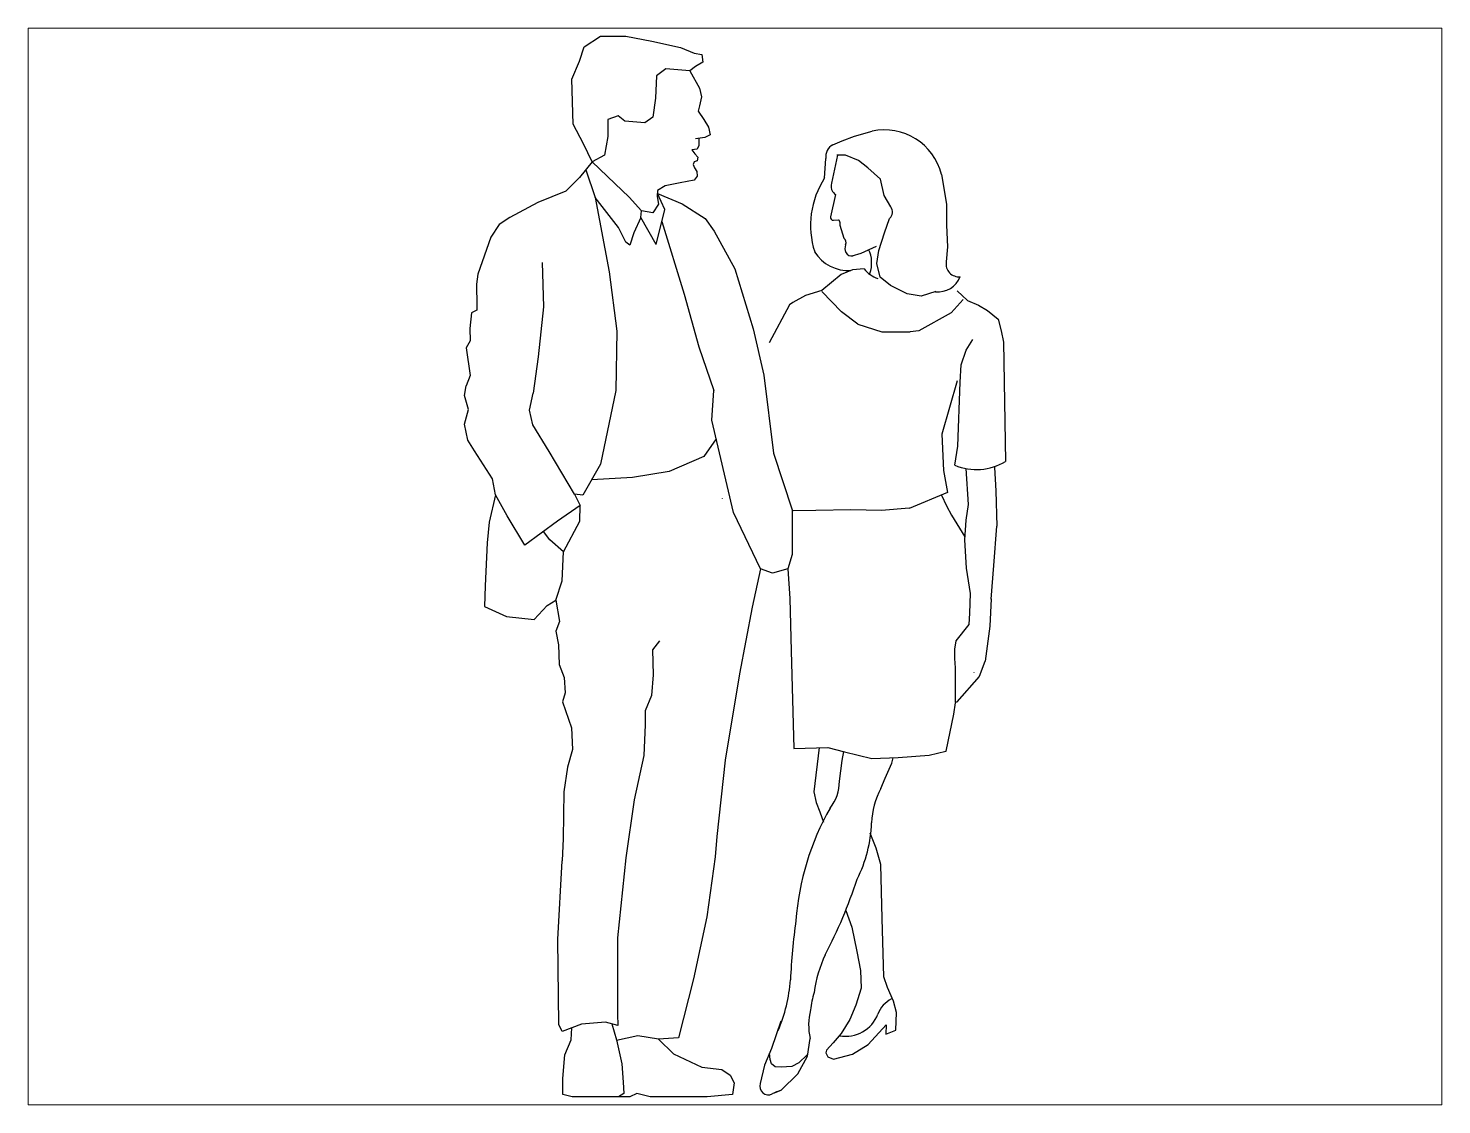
# Paper-space layout 'Layout1' of a CAD drawing. Header units: millimetres. Extents: x 1.05 to 9.45, y 0.8 to 7.2.
# The model-space entities are those that its viewports show. They can reach past a viewport. Long polylines and large blocks are cut down to what shows.
import ezdxf

# ---------------------------------------------------------------- set-up
doc = ezdxf.new("R2010")
doc.units = ezdxf.units.MM
doc.header["$MEASUREMENT"] = 0

# ---------------------------------------------------------------- blocks, each defined once
blk = doc.blocks.new('SYMBOL_Human_12_2D')
for p, q in [((-74.8, 1786), (-58, 1756)), ((-58, 1756), (-54.3, 1740.6)), ((-54.3, 1740.6), (-58, 1725.3)), ((-58, 1725.3), (-60.2, 1715.7)), ((-60.2, 1715.7), (-50.1, 1701.1)), ((-50.1, 1701.1), (-42.1, 1687.9)), ((-42.1, 1687.9), (-38.9, 1674.7)), ((-48.5, 1669.6), (-64.6, 1667.4)), ((-58.7, 1655.7), (-62.1, 1649.2)), ((-58.7, 1668.2), (-58.7, 1655.7)), ((-58.7, 1655.7), (-58.7, 1655.7)), ((-38.9, 1674.7), (-48.5, 1669.6)), ((-38.9, 1674.7), (-38.9, 1674.7)), ((-62.1, 1649.2), (-71.1, 1648.3)), ((-118, 1544.2), (-131.2, 1572.1)), ((-133.2, 1483.3), (-118, 1544.2)), ((187.1, 1516.8), (194.1, 1494.4)), ((218.2, 1344.2), (260.1, 1330.5)), ((260.1, 1330.5), (309.6, 1330.6)), ((103.7, 1019.9), (103.8, 942.1)), ((103.8, 942.1), (96.4, 917.2)), ((69.7, 909.8), (48.4, 917.2)), ((96.4, 917.2), (69.7, 909.8)), ((-127.3, 791.4), (-139.5, 775.8)), ((-139.5, 775.8), (-138.6, 732.5)), ((-138.6, 732.5), (-141.2, 696.1)), ((-141.2, 696.1), (-152.5, 669.2)), ((-152.5, 669.2), (-152.5, 645)), ((-152.5, 645), (-155.1, 591.3)), ((-155.1, 591.3), (-171.5, 514.2)), ((-171.5, 514.2), (-186.3, 412.8)), ((-305, 270.2), (-297.2, 407.6)), ((-30.3, 414.6), (-45, 310)), ((-45, 310), (-68.4, 202)), ((-303.2, 122), (-305, 270.2)), ((-68.4, 202), (-94.4, 98.9)), ((-221.8, 126.4), (-263.4, 122.9)), ((-200.1, 120.3), (-221.8, 126.4)), ((-201, 140.2), (-200.1, 120.3)), ((-297.2, 109.9), (-303.2, 122)), ((-263.4, 122.9), (-297.2, 109.9)), ((-165.4, 102.4), (-202.4, 94)), ((-129, 96.3), (-165.4, 102.4)), ((-94.4, 98.9), (-129, 96.3))]:
    blk.add_line(p, q)
at = {"color": 0, "linetype": 'ByBlock'}
for p, q in [((212.4, 1672.1), (243.2, 1680.9)), ((174.6, 1657.1), (191.2, 1663.8)), ((191.2, 1663.8), (212.4, 1672.1)), ((160.4, 1599.1), (162.7, 1633.2)), ((182.9, 1638.8), (172.3, 1590)), ((197, 1638.7), (181.7, 1638.8)), ((219.3, 1629.7), (197, 1638.7)), ((235.8, 1616.7), (219.3, 1629.7)), ((257.8, 1596.8), (235.8, 1616.7)), ((364.3, 1605.1), (373, 1553.3)), ((264.3, 1568.4), (257.8, 1596.8)), ((179.3, 1570.5), (170.5, 1531.6)), ((275.8, 1548.7), (264.3, 1568.4)), ((373, 1553.3), (373.3, 1516.7)), ((264.9, 1503.6), (273.6, 1528.7)), ((176, 1525.4), (184.5, 1526.1)), ((185.6, 1524.9), (186.8, 1521.6)), ((186.8, 1521.6), (187.2, 1519.5)), ((187.2, 1519.5), (187.1, 1517.6)), ((187.1, 1517.6), (187.1, 1516.8)), ((373.3, 1516.7), (374.6, 1478.8)), ((224.2, 1468.1), (251, 1480.2)), ((254.8, 1472.8), (264.9, 1503.6)), ((208.5, 1463.2), (224.2, 1468.1)), ((251.3, 1449.9), (254.8, 1472.8)), ((374.6, 1478.8), (372.6, 1452.6)), ((189.6, 1430.7), (155.8, 1403.1)), ((209.1, 1438.7), (189.6, 1430.7)), ((229.3, 1440.5), (209.1, 1438.7)), ((257.5, 1426), (251.3, 1449.9)), ((275.2, 1411.4), (257.5, 1426)), ((304.6, 1396.9), (275.2, 1411.4)), ((104.8, 1382), (99.5, 1377.6)), ((127.3, 1394.2), (104.8, 1382)), ((155.8, 1403.1), (127.3, 1394.2)), ((189.8, 1365.5), (155.7, 1401)), ((328.6, 1393), (304.6, 1396.9)), ((354.3, 1400.8), (328.6, 1393)), ((401.9, 1386.9), (381.1, 1364.1)), ((391.7, 1402.1), (409.9, 1385.5)), ((401.9, 1387.4), (401.9, 1386.9)), ((409.9, 1385.5), (429, 1377)), ((99.5, 1377.6), (63.5, 1311.7)), ((218.2, 1344.2), (189.8, 1365.5)), ((381.1, 1364.1), (325, 1332.7)), ((429, 1377), (444.8, 1368)), ((444.8, 1368), (462.9, 1352.7)), ((325, 1332.7), (309.6, 1330.6)), ((462.9, 1352.7), (468.3, 1332.7)), ((468.3, 1332.7), (472.3, 1312.9)), ((407.4, 1298.6), (418.8, 1317.6)), ((472.3, 1312.9), (476, 1104.6)), ((398.7, 1273.1), (407.4, 1298.6)), ((397, 1242.6), (398.7, 1273.1)), ((391.4, 1245.1), (365, 1152)), ((393.1, 1131.1), (397, 1242.6)), ((365, 1152), (368.1, 1088.6)), ((387.7, 1097.9), (393.1, 1131.1)), ((368.1, 1088.6), (375, 1050.2)), ((457.3, 1094.2), (457.3, 1094.7)), ((459.4, 1053.1), (457.3, 1094.2)), ((-17.5, 1039.6), (-17.6, 1040.1)), ((375, 1050.2), (307.8, 1022.7)), ((364.1, 1045.7), (372.8, 1027)), ((461.2, 991.8), (459.4, 1053.1)), ((145, 1018.8), (105.9, 1018.6)), ((206.3, 1020.3), (145, 1018.8)), ((259.4, 1019.2), (206.3, 1020.3)), ((307.8, 1023.1), (259.4, 1019.2)), ((307.8, 1022.7), (307.8, 1023.1)), ((372.8, 1027), (382, 1010.6)), ((382, 1010.6), (405, 973.3)), ((455.7, 922.7), (460.9, 991.8)), ((96.4, 917.2), (99.7, 865.4)), ((451.2, 864.4), (455.7, 922.7)), ((99.7, 865.4), (102.3, 773.9)), ((449.1, 817.4), (451.7, 864.8)), ((451.7, 864.8), (451.2, 864.4)), ((440.9, 756.2), (449.1, 817.4)), ((389.3, 791.7), (387.2, 777.1)), ((102.3, 773.9), (106.7, 603.7)), ((387.2, 777.1), (386.8, 760.9)), ((386.8, 760.9), (388, 744.5)), ((388, 744.5), (388.2, 684.5)), ((430.9, 729.9), (440.7, 756.1)), ((391.9, 684.9), (430.5, 729.3)), ((421.1, 736.4), (421.1, 736.7)), ((385.7, 663.3), (389, 683.3)), ((388.2, 684.5), (391.9, 684.9)), ((372.3, 599.3), (385.7, 663.3)), ((106.7, 603.7), (165.8, 605.7)), ((150.8, 605.2), (141.8, 527.9)), ((165.8, 605.7), (195.4, 597.6)), ((190.9, 582.9), (193.8, 598.3)), ((195.4, 597.6), (242.6, 586.3)), ((289, 587.7), (342.7, 592.3)), ((342.7, 592.3), (371.9, 598.9)), ((186.3, 546.8), (190.9, 582.9)), ((242.6, 586.3), (289, 587.7)), ((266, 551.7), (278, 578.1)), ((278, 578.1), (280.1, 587.6)), ((258.4, 534), (266, 551.7)), ((141.8, 527.9), (145.8, 509.6)), ((145.8, 509.6), (152.1, 493)), ((152.1, 493), (158.8, 475.1)), ((250.6, 429.8), (240.1, 456.2)), ((258.7, 401.4), (250.6, 429.8)), ((260.9, 307.1), (258.7, 401.4)), ((197.2, 320.9), (207.7, 291.7)), ((263.7, 205.5), (260.9, 307.1)), ((207.7, 291.7), (216.6, 249.5)), ((216.6, 249.5), (223.3, 216.3)), ((223.3, 216.3), (224.5, 185.6)), ((270, 186.4), (263.7, 205.5)), ((224.5, 185.6), (215.1, 155.8)), ((280.6, 162.8), (270, 186.4)), ((215.1, 155.8), (204.4, 130.6)), ((285.6, 142.9), (280.6, 162.8)), ((84.3, 128), (68.1, 80.1)), ((204.4, 130.6), (189.6, 106.5)), ((284.6, 112.5), (285.6, 142.9)), ((189.6, 106.5), (175.5, 90)), ((236.2, 87), (268, 121.3)), ((268, 121.3), (267.3, 105)), ((267.3, 105), (284.6, 112.5)), ((68.1, 80.1), (55.5, 51.4)), ((130.4, 67), (135, 97.4)), ((163.5, 77.5), (162.5, 72.7)), ((175.5, 90), (163.5, 77.5)), ((209.3, 70.5), (236.2, 87)), ((55.5, 51.4), (48.2, 19)), ((65.7, 60.9), (64.6, 72.1)), ((67.7, 53.7), (65.7, 60.9)), ((74.2, 48.4), (67.7, 53.7)), ((115.5, 55), (103.1, 49.1)), ((113.7, 36), (130.4, 67)), ((130, 69.4), (115.5, 55)), ((162.5, 72.7), (165.9, 65.7)), ((165.9, 65.7), (175.9, 61.4)), ((175.9, 61.4), (209.3, 70.5)), ((84.7, 47.8), (74.2, 48.4)), ((84.6, 7.5), (113.7, 36)), ((103.1, 49.1), (84.7, 47.8)), ((73.2, 2.6), (84.6, 7.5))]:
    blk.add_line(p, q, dxfattribs=at)
for points in [[(-74.8, 1786), (-116.6, 1789.7), (-132.7, 1777.3), (-134.2, 1738.4), (-139.3, 1705.5), (-153.2, 1695.2), (-187.7, 1698.2), (-199.4, 1707.7), (-217.7, 1701.1), (-217.7, 1671.8), (-223.6, 1638.8), (-244.8, 1627.1), (-260.2, 1658.6), (-277.8, 1693), (-280.7, 1771.4), (-266.8, 1802.9), (-258.8, 1827.8), (-230.2, 1846.8), (-186.2, 1846.8), (-140.8, 1838), (-91, 1827.1), (-66.8, 1816.8), (-53.6, 1814.6), (-52.1, 1801.4), (-64.6, 1793.4), (-74.8, 1786)], [(-244.8, 1627.1), (-267.2, 1600), (-291, 1576.3), (-339.7, 1556.1), (-388.4, 1530), (-407.4, 1518.1), (-421.7, 1495.6), (-444.3, 1431.4), (-446.6, 1413.6)], [(-131.4, 1566.7), (-129.4, 1553.7), (-138.9, 1538.3), (-159.1, 1541.9), (-180.5, 1565.6), (-205.5, 1589.4), (-244.8, 1627.1)], [(-71.1, 1648.3), (-66, 1641.5), (-60.4, 1635.5), (-61.6, 1629), (-66.9, 1627.5), (-69, 1622.5), (-66.3, 1616.8), (-62.4, 1610.6), (-62.1, 1602.3), (-67.2, 1595.2), (-91.6, 1590.7), (-117.4, 1585.7), (-131.1, 1577.6), (-131.4, 1566.7)], [(-256, 1613.6), (-239.9, 1564.9), (-215.2, 1435.4), (-202.1, 1331.9), (-203.4, 1228.4)], [(-159.8, 1530.4), (-172.2, 1503.7), (-179.3, 1482.2), (-186.5, 1487.4), (-198.9, 1512.8), (-239.9, 1564.9)], [(-131.2, 1572.1), (-88.2, 1553.8), (-47.8, 1528.5), (-32.1, 1506.3), (3.9, 1440.4), (35.9, 1336), (54.5, 1255.2)], [(-159.8, 1530.4), (-159.1, 1541.9)], [(-133.2, 1483.3), (-159.8, 1530.4)], [(-123.3, 1523.2), (-84.3, 1396.3), (-58.9, 1304.5), (-32.8, 1228.4)], [(-332.4, 1451.6), (-329.8, 1374.2), (-338.9, 1286.9), (-348, 1223.8)], [(-446.6, 1413.6), (-446.4, 1376.1), (-446.4, 1368.3), (-455.5, 1363.8), (-458.1, 1336.4), (-457.5, 1314.9), (-464.6, 1302.6), (-457.5, 1254.4), (-464.6, 1236.2)], [(-275.8, 1047.3), (-265.6, 1027.9), (-305.3, 1000.2), (-362.6, 958.7), (-393.1, 1009.5), (-413.4, 1046.4), (-418.9, 1074.1), (-450.3, 1123), (-462, 1141.6), (-467.7, 1169.6), (-460.6, 1195.3), (-467.4, 1219.6), (-464.6, 1236.2)], [(54.5, 1255.2), (71.3, 1118.8), (103.7, 1019.9)], [(-203.4, 1228.2), (-230.5, 1099.9), (-261, 1045.5), (-261, 1045.5), (-275.8, 1047.3), (-320.1, 1122.1), (-348.7, 1168.3), (-354.3, 1194.1), (-348, 1223.8)], [(48.4, 917.2), (1.7, 1015.2), (-36.5, 1176.7), (-32.8, 1228.4)], [(-28.8, 1143.9), (-50.4, 1113.4), (-110.4, 1086.8)], [(-110.4, 1086.8), (-174.5, 1076.7), (-245.8, 1072.7)], [(-413.4, 1046.4), (-424.8, 998.7), (-428.2, 962.3), (-431.7, 887.8), (-432.6, 851.5), (-394.4, 834.1), (-345.9, 828.9), (-323.4, 853.2), (-308.6, 862.7), (-297.4, 896.5), (-294.8, 946.7), (-266.2, 1000.4), (-265.6, 1027.9)], [(-294.8, 946.7), (-319, 967.5), (-329.9, 982.5)], [(48.4, 917.2), (33.9, 850.3), (12.2, 734.2), (-12.9, 583.5), (-27.7, 450.1), (-30.3, 414.6)], [(-308.6, 862.7), (-301.7, 825.5), (-308.6, 808.2), (-303.4, 784.8), (-302.6, 750.1), (-293.9, 727.6), (-292.2, 700.7), (-296.5, 685.2), (-280.8, 639.9)], [(-280.8, 639.9), (-279, 601.7), (-287.7, 571.3), (-294.6, 528), (-295.5, 446.6), (-297.2, 407.6)], [(-186.3, 412.8), (-201, 273.6), (-201, 174.9), (-201, 140.2)], [(-210.9, 123.3), (-202.7, 95.2), (-193.2, 53.6), (-190.6, 21.6), (-189.7, 1.6), (-199.2, -4.3), (-230.4, -4.3), (-279.8, -4.3), (-296.3, -0.1), (-296.3, 27.6), (-292.8, 69.2), (-281.6, 95.2), (-280.3, 116.4)], [(-129, 96.3), (-103, 71.2), (-53.6, 47.8), (-19, 43.5), (-4.2, 33.9), (2.7, 20.1), (2.7, 20.1), (0, 0), (-44.1, -4.3), (-143.8, -4.3), (-167.2, 1.9), (-179.3, -4.3), (-199.2, -4.3)]]:
    blk.add_lwpolyline(points)
blk.add_lwpolyline([(406.8, 1092.1), (410.7, 1029.5), (406.7, 1002.2), (406.7, 1002.2), (404.6, 967.6), (404.6, 967.6), (404.6, 967.6), (407.3, 918.4), (414.1, 874.3), (413.2, 840.1), (411.8, 820), (411.8, 820), (389.3, 791.7)], dxfattribs=at)
for centre, radius, start, end in [((264.6, 1580.4), 102.8, 13.8817, 101.987), ((186.1, 1636.4), 23.6, 119.0863, 187.6797), ((287, 1516.6), 151.1, 146.8831, 197.8297), ((192.5, 1585.3), 20.8, 166.9837, 207.4661), ((208.2, 1604.7), 44.8, 220.3472, 229.7753), ((175.5, 1530.5), 5.15, 167.2865, 274.7809), ((265.1, 1539.7), 14, 307.7021, 39.9498), ((184.6, 1525), 1.03, 353.884, 94.7809), ((187.4, 1486.4), 10.4, 338.1743, 49.8794), ((212.3, 1476.5), 16.5, 158.1743, 206.8014), ((202.2, 1506.9), 69.5, 211.7617, 273.3487), ((207.3, 1473.9), 10.8, 206.8014, 284.4864), ((190, 1451.2), 52.6, 339.4567, 26.3102), ((270.8, 1474.8), 53.9, 219.5457, 250.9071), ((394.4, 1448.9), 22.1, 170.3704, 276.4295), ((358.4, 1441.5), 41.1, 263.5578, 339.3206), ((425.3, 1187.1), 96.7, 247.0972, 301.6022), ((371.8, 599.4), 0.515, 282.7677, 348.2033), ((112.3, 546.2), 74, 321.1449, 0.4624), ((377.3, 469.9), 135, 151.6857, 178.1707), ((575, 270), 465.7, 150.4447, 175.8566), ((5.6, 481.8), 236.8, 333.3439, 358.1707), ((-608.5, 648.2), 869.6, 332.2903, 341.7249), ((1197.7, 150.5), 1098, 171.9781, 177.4271), ((375.2, 145.6), 235.3, 155.3188, 172.031), ((-171, 219.8), 272.6, 336.6603, 355.7879), ((346.4, 120.7), 212.2, 164.2726, 172.755), ((300.4, 122.3), 50.3, 117.816, 159.021), ((243.1, 120.5), 110.5, 165.8734, 191.9466), ((197, 162), 60.5, 260.0747, 339.021), ((134.4, 97.5), 0.515, 351.4763, 11.9466), ((62.4, 14.3), 15, 161.5968, 296.8363), ((133.6, -126.3), 142.5, 110.1066, 116.8363)]:
    blk.add_arc(centre, radius, start, end, dxfattribs=at)

msp = doc.modelspace()

# ---------------------------------------------------------------- block references
msp.add_blockref('SYMBOL_Human_12_2D', (0, 0))

psp = doc.layouts.get("Layout1")

# ---------------------------------------------------------------- viewports
at = {"layer": '0'}
psp.add_viewport(center=(5.25, 4), size=(8.4, 6.4), view_center_point=(4.1714, 921.2454), view_height=1878.313138, dxfattribs=at)

doc.saveas('drawing.dxf')
